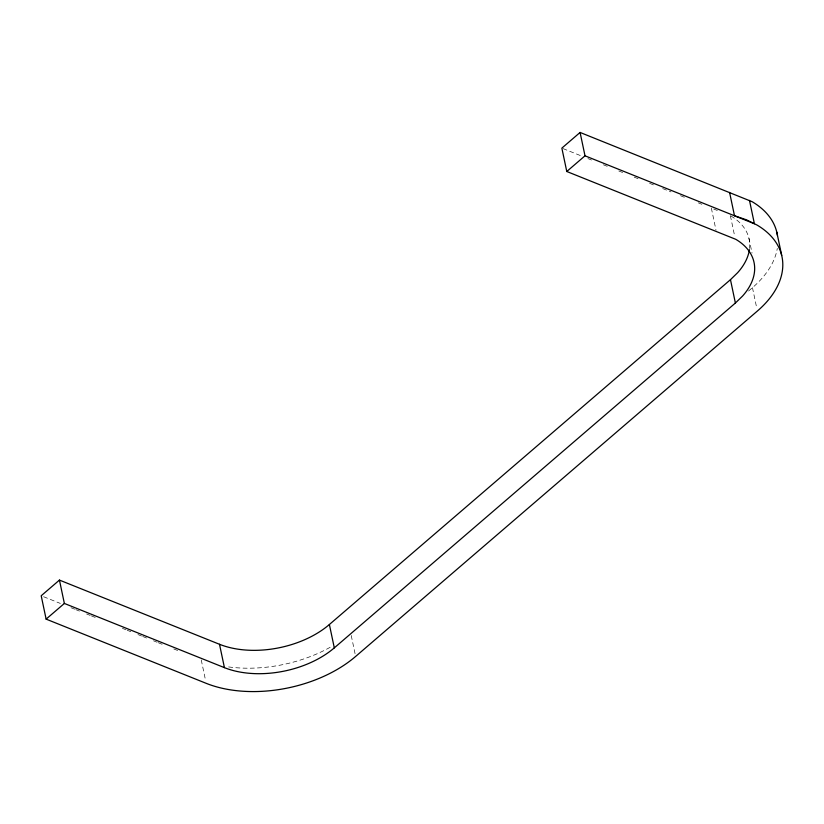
<?xml version="1.0" encoding="UTF-8"?>
<svg xmlns="http://www.w3.org/2000/svg" width="824" height="824" viewBox="0 0 824 824"><rect width="100%" height="100%" fill="white"/><g stroke="black" fill="none" stroke-linecap="round" stroke-linejoin="round"><path stroke-width="0.62" stroke-dasharray="4.12 3.09" d="M748.553 291.026L752.456 287.669A107.46 65.117 -11.9 0 0 777.3 248.395M563.039 148.598L582.022 156.22M587.955 158.599L591.508 160.021M603.374 164.779L609.307 167.159M618.803 170.97L624.736 173.349M634.222 177.15L640.155 179.529M649.652 183.34L655.585 185.719M662.702 188.572L671.004 191.91M680.5 195.71L686.433 198.09M698.299 202.848L701.852 204.28M713.728 209.038L717.292 210.47M43.59 596.72L60.317 603.426M71.06 607.741L74.644 609.173M75.839 609.657L79.423 611.099M86.592 613.973L90.177 615.404M91.371 615.889L97.345 618.278M122.426 628.341L126.01 629.783M127.205 630.257L130.789 631.699M137.958 634.573L141.543 636.004M142.737 636.489L148.711 638.878M153.48 640.794L157.065 642.236M158.26 642.72L164.233 645.11M173.792 648.941L179.766 651.341M748.934 238.291L752.044 253.04M752.456 287.669L756.854 308.578M730.373 215.723L734.781 236.622M711.349 208.091L716.015 230.226M351.24 635.52L355.123 653.968M201.262 659.962L205.67 680.871M730.857 215.96A78.939 47.833 -11.9 0 1 749.552 248.498M330.146 647.293A107.46 65.117 -11.9 0 1 227.908 666.832"/><path stroke-width="1.24" d="M729.58 192.404L734.503 215.775L746.503 219.833L757.091 225.086A107.46 65.117 -11.9 0 1 757.38 311.039L355.649 656.429A107.46 65.117 -11.9 0 1 206.185 683.333L46.123 619.123L41.2 595.762L59.441 580.086L219.503 644.286A79.011 47.874 -11.9 0 0 329.384 624.51L730.466 279.676L737.624 272.703A78.939 47.833 -11.9 0 0 749.407 249.662M59.441 580.086L64.365 603.446L224.427 667.646A79.011 47.874 -11.9 0 0 334.307 647.87L735.389 303.036L742.548 296.074A78.939 47.833 -11.9 0 0 735.781 239.321L566.778 171.495L561.855 148.124L580.086 132.448L752.168 201.715A107.46 65.117 -11.9 0 1 777.444 235.52M46.123 619.123L64.365 603.446M566.778 171.495L585.009 155.808L580.086 132.448M585.009 155.808L754.403 223.757L749.48 200.387M776.785 232.121L781.708 255.481M730.466 279.676L735.389 303.036M329.384 624.51L334.307 647.87M219.503 644.286L224.427 667.646"/></g></svg>
